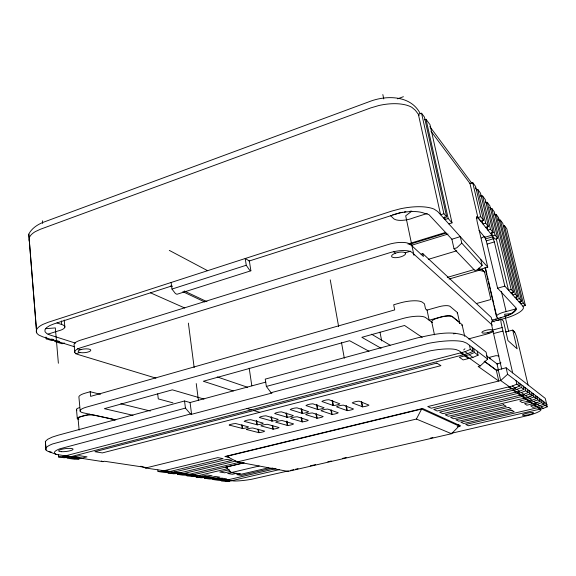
<?xml version="1.0" encoding="UTF-8"?>
<svg xmlns="http://www.w3.org/2000/svg" width="576" height="576" viewBox="0 0 576 576"><rect width="100%" height="100%" fill="white"/><g stroke="black" fill="none" stroke-linecap="round" stroke-linejoin="round"><path stroke-width="0.86" d="M237.362 461.902L416.383 419.054L421.639 409.039L459.094 426.067L451.526 433.721L287.978 471.413L237.362 461.902L226.728 456.35L421.639 409.039M29.059 237.521L28.8 234.13C31.514 228.636 37.001 224.921 42.509 222.574L370.217 101.318C387.029 95.033 411.084 95.422 420.242 113.659M451.886 239.22L460.303 236.65L461.765 243.115L456.804 247.838L453.996 248.681L451.886 239.22L428.861 214.567L424.375 213.3A28.152 10.454 -12.3 0 0 399.233 213.077L392.645 214.826M46.044 449.993L45.374 441.446L47.628 439.322L52.157 437.134L57.816 435.312L184.536 400.982L190.08 402.523L265.853 382.097M74.592 346.781L42.998 336.91L39.118 335.203A33.307 10.418 -5 0 1 42.89 324.403L48.305 322.236L391.824 211.068L400.334 208.8A37.714 14.018 -12.4 0 1 434.174 209.16L437.681 211.522L480.737 259.358L482.141 265.406L477.511 269.777L474.876 270.54L453.996 248.681M463.666 349.942L464.933 348.768M484.135 361.202L496.31 370.231L498.773 381.031L478.138 366.458L480.24 365.926L487.649 359.1L486.072 352.116L465.041 335.671C449.914 330.034 433.03 334.678 417.773 337.795L265.241 379.116L266.357 386.424L271.044 392.681L272.023 393.019L191.585 414.288L190.483 414L59.875 448.783A26.302 5.263 -6.6 0 0 56.506 454.45L48.499 451.512A34.596 7.063 -6.6 0 1 52.711 443.909L185.436 408.096L190.483 414M496.31 370.231L506.11 367.776L507.614 374.263L500.695 380.556L145.577 468.007L140.861 466.207M514.944 388.62L516.146 387.533M519.401 391.838L517.637 393.437L520.142 395.215M522.533 395.986L524.268 394.409M528.768 397.066L530.093 395.87M534.643 404.482L537.206 402.17M453.715 333.943L455.227 333.238M478.087 355.19L474.466 352.483L469.21 354.708L459.338 357.271L463.169 359.921L472.925 357.408L478.087 355.19L477.216 351.173M58.514 456.934L62.496 456.631L465.048 351.691L470.376 349.423L473.011 351.396L467.734 353.635L67.982 457.445L64.015 457.74L58.514 456.934L58.327 454.759M512.345 385.999L516.859 384.163L519.473 386.114L515.016 387.936L431.244 408.218L427.745 406.57L512.345 385.999L515.016 387.936M516.946 389.333L521.374 387.54L523.894 389.419L519.509 391.198L437.155 411.005L433.786 409.414L516.946 389.333L519.509 391.198M521.366 392.544L525.722 390.787L528.142 392.594L523.836 394.33L442.85 413.683L439.603 412.157L521.366 392.544L523.836 394.33M525.622 395.633L529.898 393.912L532.238 395.654L528.005 397.354L448.344 416.275L445.212 414.799L525.622 395.633L528.005 397.354M504.374 316.598C508.896 314.827 514.325 313.013 516.132 308.023L497.599 288.18L486.288 240.898L484.776 237.334L479.066 230.414M529.726 398.606L533.93 396.922L536.184 398.599L532.015 400.27L522.173 402.595L519.782 400.961L529.726 398.606L532.015 400.27M533.678 401.472L537.811 399.823L539.986 401.443L535.889 403.078L526.86 405.194L524.563 403.618L533.678 401.472L535.889 403.078M537.494 404.244L541.562 402.624L543.658 404.186L539.626 405.792L532.879 407.362L530.683 405.835L537.494 404.244L539.626 405.792M541.174 406.915L545.177 405.324L547.2 406.836L543.233 408.406L468.475 425.75L465.746 424.469L541.174 406.915L543.233 408.406M397.584 98.834L403.394 96.703M446.681 216.864L424.433 117.101L421.56 113.213L418.385 114.343L440.597 214.79L443.909 213.746L446.681 216.864L443.398 217.901M424.44 119.801L426.01 119.246L429.991 124.639L452.03 222.862L448.798 223.87M483.566 220.334L480.701 216.691L477.929 217.555L480.823 221.177L483.566 220.334L475.603 186.494L472.687 182.542L469.958 183.427L477.965 217.721L476.309 218.239M172.03 285.869L54.029 323.87L49.802 325.555L46.562 327.614L44.95 329.746L45.05 331.783L46.829 333.605L49.831 334.951L75.456 343.123M248.99 261.086L400.126 212.738M476.388 189.814L477.734 189.382L480.535 193.183L488.448 226.642L485.748 227.47M171.137 282.485L171.972 289.073L246.254 265.255L249.494 270.007L250.87 270.799L249.365 260.971L245.225 258.509L246.254 265.255M48.024 334.138L58.046 330.955A12.586 3.953 -4.7 0 0 61.718 324.526L61.402 320.954M427.198 213.48L413.546 217.822A14.342 5.429 -12.6 0 1 393.235 218.232L390.413 215.546M480.593 196.582L482.58 195.948L485.294 199.634L493.142 232.668L490.486 233.474M250.87 270.799L176.962 294.278L175.435 293.58L171.972 289.073M46.015 337.01L46.166 338.803L47.75 338.299M485.964 202.716L487.267 202.306L489.888 205.855L497.65 238.385L495.029 239.17L492.437 235.915L491.616 232.466M452.03 222.862L448.2 218.542L444.924 219.571L444.341 216.936M490.082 208.973L491.789 208.44L494.323 211.874L513.569 292.183L510.941 292.91M64.397 343.022L62.057 343.757L54.547 341.417L56.909 340.675L59.407 341.46M494.474 214.884L496.159 214.366L498.607 217.685L517.644 296.77L515.052 297.482M499.918 317.974C505.634 315.95 513.108 314.856 516.528 309.283L516.37 308.786L506.138 311.566A10.31 2.693 -12.7 0 0 496.886 317.081L498.29 318.413M407.916 244.044L445.687 232.38M409.104 244.483L445.99 233.107M411.127 245.419L448.034 234.058M488.448 226.642L485.69 223.135L482.962 223.978L482.148 220.514M498.73 220.608L500.386 220.097L502.754 223.308L521.575 301.198L519.026 301.896M405.151 252.835L410.602 251.165M75.679 353.794L79.812 352.534M493.142 232.668L490.478 229.284L487.793 230.105L486.986 226.685M503.258 226.022L504.482 225.648L506.765 228.744L525.377 305.482L522.871 306.158M421.121 254.174L422.842 253.656L491.249 317.383L491.774 319.666L494.194 321.905M484.776 237.334L491.904 235.181L494.352 241.934L504.842 286.142L522.979 306.288L523.454 307.908A27.893 7.387 -12.6 0 1 508.766 317.232L496.987 320.623L495.454 319.183M492.437 235.915L495.079 235.123L497.65 238.385M485.496 238.925L492.617 236.779M486.288 240.898L493.402 238.759M428.299 259.344L456.739 250.805M487.238 244.066L494.352 241.934M447.278 277.402L474.048 269.604M491.904 235.181L476.935 216.432L476.431 217.03L477.086 221.393L487.75 267.149L480.046 269.388L478.85 268.099M449.042 279.043L479.117 270.317L483.674 271.39L484.87 272.462M100.426 394.308L90.187 391.73L85.442 393.084A16.135 4.032 -6.2 0 0 78.955 397.498L80.222 411.3M497.599 288.18L504.842 286.142M513.569 292.183L511.164 289.476L508.514 290.218L496.274 238.846M476.309 303.559L490.896 299.506L484.488 271.829L482.09 269.676L478.267 268.783M517.644 296.77L515.318 294.149L512.712 294.876L512.086 292.277M89.417 414.173L80.453 416.65A7.913 1.814 -6.3 0 0 78.818 419.378M521.575 301.198L519.329 298.67L516.758 299.376L516.132 296.755M525.377 305.482L523.202 303.034L520.675 303.725L520.049 301.118M491.976 320.119L501.163 317.642M491.897 321.71L501.206 319.205M266.357 386.424L428.306 343.39A39.384 9.612 -11.2 0 1 463.255 341.726L466.69 343.181L487.649 359.1M492.754 330.041L502.142 327.542M468.475 338.926L485.863 334.31A13.579 3.42 -12.1 0 0 493.373 331.495M493.56 333.547L502.956 331.056M271.044 392.681L429.71 350.942A29.945 7.164 -11.2 0 1 456.134 349.596L458.892 350.69L480.24 365.926M505.433 332.021L512.719 330.098L514.706 332.194A7.301 1.13 74.5 0 1 517.406 339.89L528.048 384.919L545.234 398.354L546.905 404.935L546.566 403.855L507.614 374.263M71.086 457.877L79.481 455.695L87.048 456.854L78.718 459L74.794 459.288L67.126 458.165L71.086 457.877L78.718 459M56.506 454.45L102.996 461.657L104.544 461.261L147.053 467.647M500.99 362.851L496.987 363.866L498.463 370.318M158.033 471.506L161.611 471.283L217.793 457.618L223.114 458.626L167.357 472.126L163.8 472.356L158.033 471.506L157.853 469.951M167.99 472.968L171.526 472.745L226.973 459.353L232.106 460.325L177.077 473.566L173.563 473.782L167.99 472.968L167.81 471.434M177.43 472.874L177.61 474.379L181.109 474.163L235.843 461.03M177.61 474.379L183.002 475.164L186.48 474.955L239.933 462.182M186.739 474.257L186.926 475.74L190.382 475.531L243.547 462.859M268.682 467.791L241.308 474.192L231.394 472.55L225.95 467.165L244.289 462.794M186.926 475.74L192.146 476.503L195.574 476.302L227.671 468.677M199.418 476.842L207.108 475.02L212.083 475.783L204.444 477.583L200.988 477.763L195.934 477.022L199.418 476.842L204.444 477.583M229.327 469.757L219.802 472.01L224.69 472.81L230.702 471.384M231.394 472.55L259.186 466.006M204.667 478.303L208.102 478.123L215.186 476.46L220.01 477.194L212.976 478.843L209.563 479.016L204.667 478.303L204.48 476.885M232.063 472.486L227.722 473.508L232.459 474.278L236.765 473.263M213.127 479.542L216.526 479.369L221.832 478.13L226.519 478.836L221.249 480.067L217.872 480.233L213.127 479.542L212.94 478.145M240.221 473.825L236.801 474.624L241.38 475.373L272.851 468.029M221.141 479.39L221.328 480.78L224.626 480.593L276.019 468.626M457.222 426.744L460.714 425.93L422.611 408.492L224.863 456.523L229.241 457.373M221.328 480.78L225.929 481.457L229.205 481.27L279.382 469.627M288.41 470.887L251.834 479.225A19.282 3.031 -8.7 0 1 233.906 480.996L145.577 468.007M290.16 470.484L293.666 469.678M295.416 469.274L298.044 468.67M310.306 465.84L315.562 464.63M327.816 461.801L331.322 460.994M342.706 458.366L346.212 457.56M430.265 438.17L432.878 437.573M450.295 433.555L529.049 415.274A21.888 3.686 -11.4 0 0 540.958 409.86L540.655 409.025L500.695 380.556L498.226 369.749M400.946 212.522L402.588 212.256M404.23 211.997L405.871 211.73M287.712 425.513L289.555 425.246A10.548 2.138 -9.1 0 0 292.464 424.519L293.58 423.922L282.125 420.545L279.756 420.804A10.642 2.174 -9 0 0 276.782 421.553L275.674 422.172L287.712 425.513L287.028 421.157M273.254 429.12L275.09 428.846A10.49 2.117 -8.9 0 0 277.963 428.134L279.043 427.543L267.293 424.282L264.931 424.541A10.584 2.153 -8.8 0 0 261.994 425.282L260.921 425.887L273.254 429.12L272.729 425.65M258.97 432.684L260.791 432.41A10.433 2.088 -8.7 0 0 263.635 431.705L264.679 431.129L252.648 427.975L250.294 428.234A10.526 2.124 -8.7 0 0 247.392 428.969L246.283 429.437L258.97 432.684L258.458 429.228M347.306 410.652L349.186 410.378A10.822 2.246 -9.8 0 0 352.238 409.615L353.506 408.974L343.303 405.13L340.913 405.389A10.908 2.282 -9.8 0 0 337.788 406.174L336.521 406.843L347.306 410.652L346.435 405.734M287.222 417.262L289.138 416.981A10.98 2.318 -9.1 0 0 292.162 416.218L293.321 415.577L281.39 411.847L278.921 412.106A11.074 2.362 -9 0 0 275.825 412.898L274.673 413.561L287.222 417.262L286.56 413.086M332.136 414.439L334.008 414.166A10.75 2.218 -9.6 0 0 337.018 413.41L338.249 412.776L327.722 409.061L325.339 409.313A10.836 2.261 -9.6 0 0 322.25 410.09L321.026 410.746L332.136 414.439L331.373 410.018M272.196 421.056L274.097 420.782A10.915 2.29 -8.9 0 0 277.085 420.026L278.208 419.393L265.954 415.793L263.498 416.052A11.009 2.326 -8.8 0 0 260.446 416.837L259.33 417.485L272.196 421.056L271.555 416.909M317.153 418.176L319.01 417.902A10.678 2.196 -9.4 0 0 321.984 417.161L323.179 416.534L312.336 412.934L309.953 413.194A10.771 2.232 -9.4 0 0 306.907 413.957L305.719 414.605L317.153 418.176L316.411 413.777M257.35 424.814L259.243 424.534A10.85 2.261 -8.7 0 0 262.195 423.785L263.282 423.173L250.718 419.681L248.27 419.947A10.951 2.297 -8.6 0 0 245.254 420.718L244.174 421.358L257.35 424.814L256.738 420.682M302.342 421.87L304.193 421.596A10.613 2.167 -9.2 0 0 307.138 420.862L308.29 420.25L297.137 416.765L294.761 417.024A10.706 2.203 -9.2 0 0 291.751 417.78L290.599 418.414L302.342 421.87L301.63 417.492M242.683 428.515L244.57 428.242A10.793 2.225 -8.5 0 0 247.486 427.507L248.537 426.895L235.678 423.533L233.23 423.792A10.894 2.268 -8.5 0 0 230.249 424.555L229.133 425.052L242.683 428.515L242.172 424.958M317.844 409.522L319.781 409.234A11.117 2.376 -9.5 0 0 322.877 408.449L324.122 407.786L312.847 403.805L310.37 404.064A11.218 2.419 -9.4 0 0 307.195 404.878L305.957 405.562L317.844 409.522L316.994 404.46M362.664 406.829L364.55 406.548A10.894 2.275 -10 0 0 367.646 405.778L368.95 405.122L359.086 401.155L356.688 401.407A10.987 2.311 -10 0 0 353.527 402.206L352.217 402.883L362.664 406.829L361.764 401.882M302.436 413.417L304.358 413.129A11.045 2.347 -9.3 0 0 307.426 412.358L308.628 411.703L297.014 407.851L294.545 408.11A11.146 2.39 -9.2 0 0 291.413 408.91L290.218 409.586L302.436 413.417L301.752 409.219M333.446 405.576L335.39 405.288A11.189 2.405 -9.7 0 0 338.53 404.496L339.818 403.819L328.889 399.701L326.405 399.96A11.29 2.448 -9.6 0 0 323.186 400.788L321.905 401.486L333.446 405.576L332.568 400.493M511.61 313.632L504.605 314.237L508.608 331.286M45.756 328.68L55.332 327.917L58.378 363.247M410.083 211.241L411.826 211.154L405.691 215.798L413.957 255.319M498.989 355.932L495.95 355.666L489.715 357.264L490.082 358.884M62.496 456.631L67.982 457.445M161.611 471.283L167.357 472.126M171.526 472.745L177.077 473.566M181.109 474.163L186.48 474.955M190.382 475.531L195.574 476.302M208.102 478.123L212.976 478.843M216.526 479.369L221.249 480.067M224.626 480.593L229.205 481.27M65.765 455.782L71.23 456.602M74.318 457.034L81.929 458.172M164.534 470.57L170.251 471.427M174.406 472.046L179.935 472.874M183.953 473.479L189.302 474.278M193.19 474.862L198.367 475.632M202.19 476.186L207.202 476.935M210.852 477.482L215.705 478.21M219.175 478.75L223.877 479.455M227.304 479.966L231.869 480.65M225.95 467.165L227.614 467.453M226.728 456.35L228.478 456.696M115.733 419.911L83.275 412.834A16.207 3.838 -6.4 0 1 86.753 407.045L402.948 318.492A18.209 5.054 -11.3 0 1 425.729 317.664L432.173 322.445M133.027 415.325L104.35 408.679L172.332 389.837L203.99 399.067M48.499 451.512L51.674 452.254M120.794 403.776L150.307 411.026M172.937 402.847L158.292 398.902L157.694 393.862M247.003 408.535L251.352 409.831M253.75 410.544L259.776 412.337M155.938 378.13L77.854 354.456A15.898 4.644 -5.7 0 1 81.166 347.602L389.722 252.734A17.82 6.077 -11.8 0 1 412.135 252.554L492.322 325.152M46.166 338.803L51.566 340.488L53.935 339.739L51.624 339.012M77.537 348.718L80.647 349.682M233.273 390.953L203.314 381.254L349.589 340.711L369.029 351.274M217.231 376.934L247.579 387.266M56.995 322.92L61.718 324.526M101.362 461.016L102.996 461.657M416.383 419.054L451.526 433.721M150.358 292.766L184.759 308.002M170.669 285.948L172.296 286.711M182.851 291.672L204.768 301.975M184.284 290.988L207.014 301.723M169.301 250.38L207.598 270.691M381.118 348.286L361.85 337.313L404.554 325.476L422.208 337.378M371.57 334.202L390.103 345.175M460.498 352.879L463.219 354.809M464.717 355.874L468.49 358.546M508.486 386.942L511.186 388.858M513.151 390.254L515.75 392.098M521.957 396.504L524.369 398.218M526.118 399.463L528.444 401.112M530.136 402.307L532.375 403.898M534.01 405.058L536.17 406.598M537.746 407.714L539.834 409.198M465.048 351.691L467.734 353.635M469.21 354.708L472.925 357.408M484.416 361.231L497.29 370.786M427.644 310.543L425.513 308.909L424.454 303.847L422.532 302.342A18.115 5.299 -11.4 0 0 399.838 303.019L393.689 304.776L394.711 309.91L90.634 396.374L90.187 391.73M486.454 355.766L497.736 364.435M506.11 367.776L528.048 384.919M393.588 251.546L395.467 253.166M487.786 332.654L488.808 333.533M514.706 332.194L512.719 330.098L517.154 348.847L507.967 340.582L503.424 321.149L501.595 319.385A7.69 1.26 74.4 0 0 501.545 324.986L512.683 372.91M478.044 269.172L479.117 270.317M482.09 269.676L483.674 271.39M461.765 243.115L482.141 265.406M480.737 259.358L487.75 267.149M419.126 115.344L415.375 110.311L411.833 107.316A36.432 17.107 -13.5 0 0 378.871 105.516L370.706 107.921L40.486 229.219L35.258 231.646A32.321 12.838 -3.7 0 0 29.39 241.668L36.67 332.777M430.934 131.155L470.11 183.636M429.862 126.641L472.082 183.6M475.286 187.927L476.892 190.087M480.629 195.134L481.702 196.574M485.438 201.622L486.511 203.069M489.715 207.389L490.781 208.836M494.525 213.883L495.59 215.323M498.262 218.93L499.334 220.37M504.482 225.648L523.202 303.034M546.458 403.776L547.2 406.836M544.428 402.235L545.177 405.324M500.386 220.097L519.329 298.67M542.909 401.076L543.658 404.186M540.806 399.478L541.562 402.624M496.159 214.366L515.318 294.149M539.222 398.275L539.986 401.443M537.048 396.626L537.811 399.823M491.789 208.44L511.164 289.476M535.414 395.381L536.184 398.599M533.153 393.667L533.93 396.922M487.267 202.306L495.079 235.123M531.454 392.378L532.238 395.654M529.114 390.6L529.898 393.912M482.58 195.948L490.478 229.284M527.357 389.261L528.142 392.594M524.923 387.41L525.722 390.787M477.734 189.382L485.69 223.135M501.394 291.442L506.138 311.566M523.094 386.021L523.894 389.419M520.567 384.106L521.374 387.54M472.687 182.542L480.701 216.691M518.666 382.658L519.473 386.114M516.038 380.664L516.859 384.163M485.51 268.092L486.936 274.219M487.339 275.969L488.153 279.468M488.556 281.218L490.385 289.087M490.795 290.837L493.841 303.962M494.244 305.712L496.886 317.081M485.035 267.379L496.433 316.469M501.725 369.194L492.17 327.492A7.661 1.325 74.4 0 1 492.307 321.89M426.01 119.246L448.2 218.542M421.56 113.213L443.909 213.746M444.6 217.231L444.989 218.981M473.558 348.394L474.466 352.483M472.097 347.285L473.011 351.396M469.462 345.276L470.376 349.423M462.182 325.022L464.695 336.413M457.488 312.955L459.655 322.826M422.842 253.656L423.439 256.486L410.45 244.469A17.77 6.199 -11.8 0 0 388.08 244.57L80.467 340.2A15.862 4.738 -5.6 0 0 74.146 345.168L74.815 352.498M458.748 424.426L459.094 426.067M431.698 321.674L434.462 334.8M382.838 94.543L383.76 98.928M379.98 332.1L381.679 340.906M361.332 401.854L362.232 406.8M330.25 279.864L338.623 326.527M341.467 342.374L344.311 358.222M345.996 405.706L346.867 410.63M332.107 400.464L332.986 405.547M330.934 409.99L331.69 414.418M316.526 404.431L317.376 409.493M315.965 413.755L316.699 418.154M301.147 408.355L301.968 413.388M301.176 417.47L301.889 421.848M286.085 413.064L286.747 417.24M286.567 421.135L287.258 425.498M271.08 416.887L271.714 421.042M272.268 425.635L272.794 429.106M249.199 368.165L251.82 385.834M257.998 429.214L258.509 432.67M256.255 420.66L256.867 424.793M241.69 424.937L242.201 428.501M188.374 323.122L194.162 367.574M196.243 383.573L198.446 400.464M190.08 402.523L191.585 414.288M184.536 400.982L185.436 408.096M78.077 418.622L79.128 430.106M76.5 409.673L77.314 418.658M64.224 320.004L64.865 327.161M42.415 220.788L42.638 223.438M28.8 234.13L36.468 330.048M45.374 441.446L45.914 448.142M76.997 410.098A7.891 1.879 -6.2 0 1 79.625 407.606M459.367 323.503A8.87 2.354 -11.8 0 0 459.338 322.265L452.239 316.498A9.079 2.477 -11.8 0 0 441.158 316.901L429.163 320.213L427.039 310.09L438.984 306.734A9.05 2.556 -11.9 0 1 450.036 306.382L457.171 312.372A8.842 2.434 -11.9 0 1 457.207 313.654M481.385 238.054A10.051 3.355 -13.7 0 1 484.855 236.434M432.079 322.243A9.058 2.47 -11.8 0 1 438.041 317.959A21.629 5.825 -11.8 0 1 443.534 316.534A9.072 2.47 -11.8 0 1 452.29 316.678L461.88 324.468A8.791 2.311 -11.8 0 1 461.902 325.685M78.581 419.026A7.906 1.814 -6.3 0 1 81.223 416.606A18.878 4.306 -6.5 0 1 85.399 415.534A7.913 1.822 -6.4 0 1 94.63 415.195L112.925 419.191A7.668 1.728 -6.7 0 1 114.156 420.35M81.302 349.474L79.985 349.891A6.379 1.865 -5.6 0 0 82.318 352.764A6.379 1.865 -5.6 0 0 90.814 350.086A6.379 1.865 -5.6 0 0 81.302 349.474M436.831 363.103L94.896 451.699L102.341 452.916L440.928 365.652L436.831 363.103M503.676 404.777L450.619 417.341L453.643 418.766L506.21 406.361L503.676 404.777M508.709 407.354L455.839 419.803L458.755 421.178L511.15 408.881L508.709 407.354M511.812 410.256L460.879 422.172L463.702 423.504L514.181 411.725L511.812 410.256M405.454 253.087L404.842 252.583A7.171 2.462 -11.9 0 0 393.019 254.354A7.171 2.462 -11.9 0 0 396.986 257.609A7.171 2.462 -11.9 0 0 405.454 253.087M492.437 330.199L492.134 329.904A5.422 1.361 -12.2 0 0 483.394 331.164A5.422 1.361 -12.2 0 0 485.323 333.058A5.422 1.361 -12.2 0 0 492.437 330.199M524.664 415.361A5.602 0.929 -11.4 0 0 533.484 413.014A5.602 0.929 -11.4 0 0 525.982 413.467A5.602 0.929 -11.4 0 0 524.664 415.361M61.387 451.685A7.279 1.462 -6.5 0 0 73.015 449.474A7.279 1.462 -6.5 0 0 63.144 448.97A7.279 1.462 -6.5 0 0 61.387 451.685"/></g></svg>
